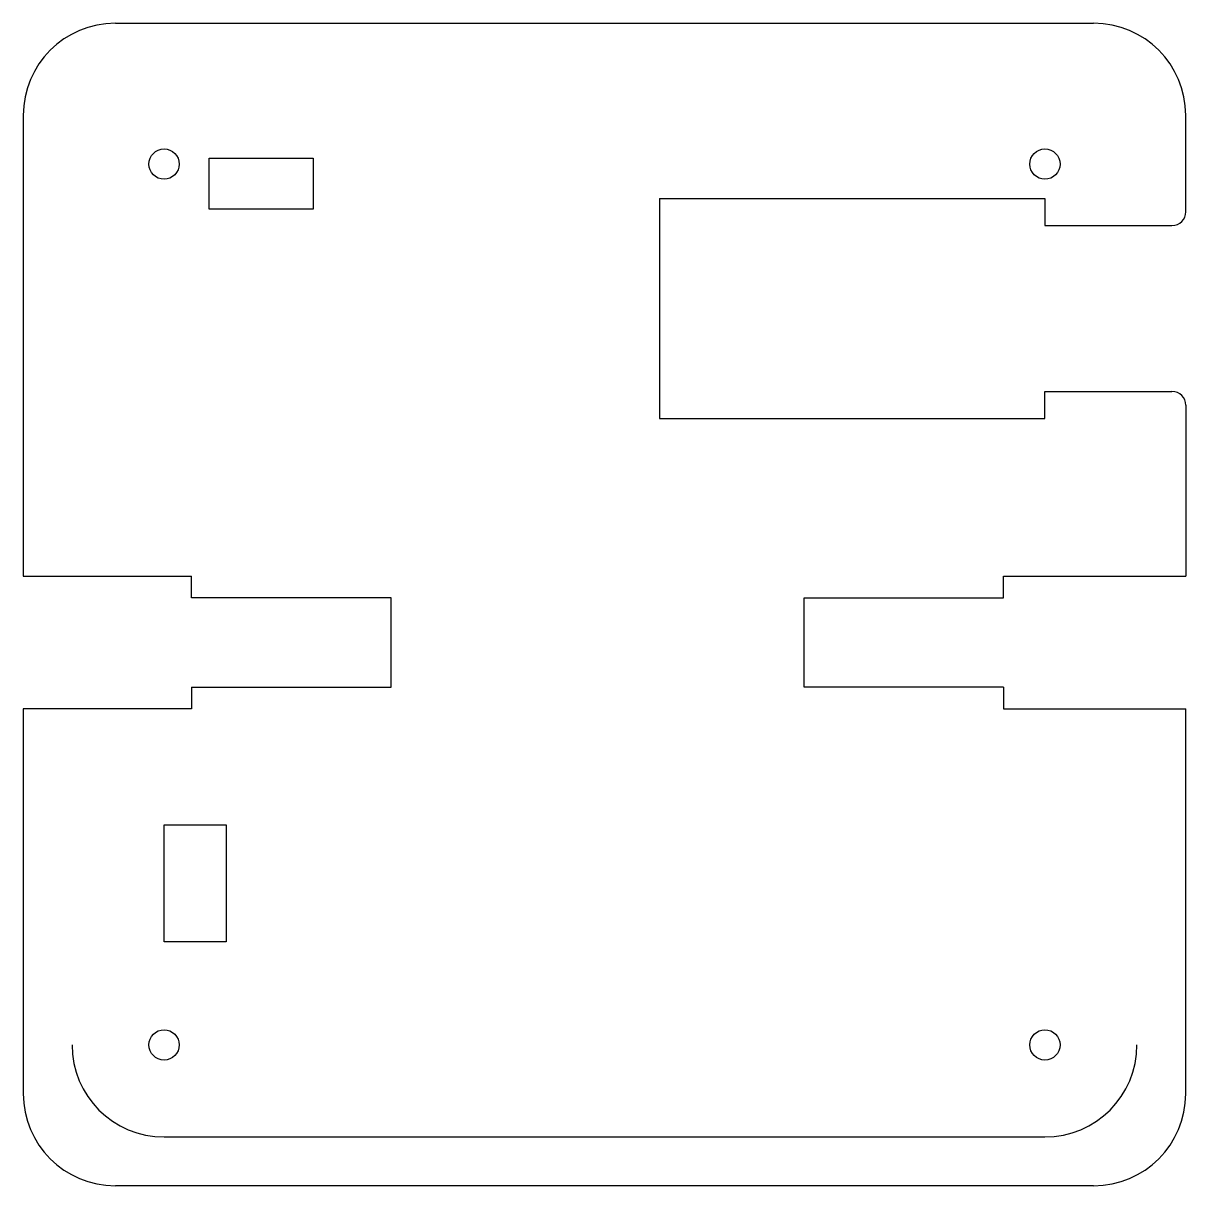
# Model space of a CAD drawing. Header units: inches. Extents: x -8 to 99, y -10 to 97.
import ezdxf

# ---------------------------------------------------------------- set-up
doc = ezdxf.new("R2010")
doc.units = ezdxf.units.IN
doc.header["$MEASUREMENT"] = 0

msp = doc.modelspace()

# ---------------------------------------------------------------- linework, layer by layer
for p, q in [((0.5, 96.8), (90.8, 96.8)), ((-8, 88.3), (-8, 45.775)), ((99.3, 79.395), (99.3, 88.3)), ((9.15, 83.8), (9.15, 84.35)), ((9.15, 84.35), (18.75, 84.35)), ((9.15, 79.65), (9.15, 83.8)), ((18.75, 84.35), (18.75, 79.65)), ((50.72, 80.625), (83.74, 80.625)), ((50.72, 80.625), (50.72, 60.305)), ((83.74, 80.625), (86.28, 80.625)), ((86.28, 80.625), (86.28, 78.125)), ((18.75, 79.65), (9.15, 79.65)), ((86.28, 78.125), (98.03, 78.125)), ((86.28, 60.305), (86.28, 62.805)), ((86.28, 62.805), (98.03, 62.805)), ((99.3, 61.535), (99.3, 45.775)), ((50.72, 60.305), (83.74, 60.305)), ((83.74, 60.305), (86.28, 60.305)), ((-8, 45.775), (7.54, 45.775)), ((7.54, 43.775), (7.54, 45.775)), ((82.49, 43.775), (82.49, 45.775)), ((82.49, 45.775), (99.3, 45.775)), ((25.955, 43.775), (7.54, 43.775)), ((25.955, 43.775), (7.54, 43.775)), ((25.955, 35.52), (25.955, 43.775)), ((64.075, 35.52), (64.075, 43.775)), ((64.075, 43.775), (82.49, 43.775)), ((7.54, 35.52), (25.955, 35.52)), ((7.54, 35.52), (7.54, 33.52)), ((82.49, 35.52), (64.075, 35.52)), ((82.49, 35.52), (82.49, 33.52)), ((-8, 33.52), (-8, -2)), ((7.54, 33.52), (-8, 33.52)), ((82.49, 33.52), (99.3, 33.52)), ((99.3, -2), (99.3, 33.52)), ((5, 12.025), (5, 22.82)), ((5, 22.82), (10.715, 22.82)), ((10.715, 22.82), (10.715, 12.025)), ((10.715, 12.025), (5, 12.025)), ((5, -6), (86.3, -6)), ((90.8, -10.5), (0.5, -10.5))]:
    msp.add_line(p, q)
for centre in [(5, 83.8), (86.3, 83.8), (5, 2.5), (86.3, 2.5)]:
    msp.add_circle(centre, 1.395)
for centre, radius, start, end in [((0.5, 88.3), 8.5, 90, 180), ((90.8, 88.3), 8.5, 0, 90), ((98.03, 79.395), 1.27, 270, 0), ((98.03, 61.535), 1.27, 0, 90), ((5, 2.5), 8.5, 180, 270), ((86.3, 2.5), 8.5, 270, 0), ((0.5, -2), 8.5, 180, 270), ((90.8, -2), 8.5, 270, 0)]:
    msp.add_arc(centre, radius, start, end)

doc.saveas('drawing.dxf')
